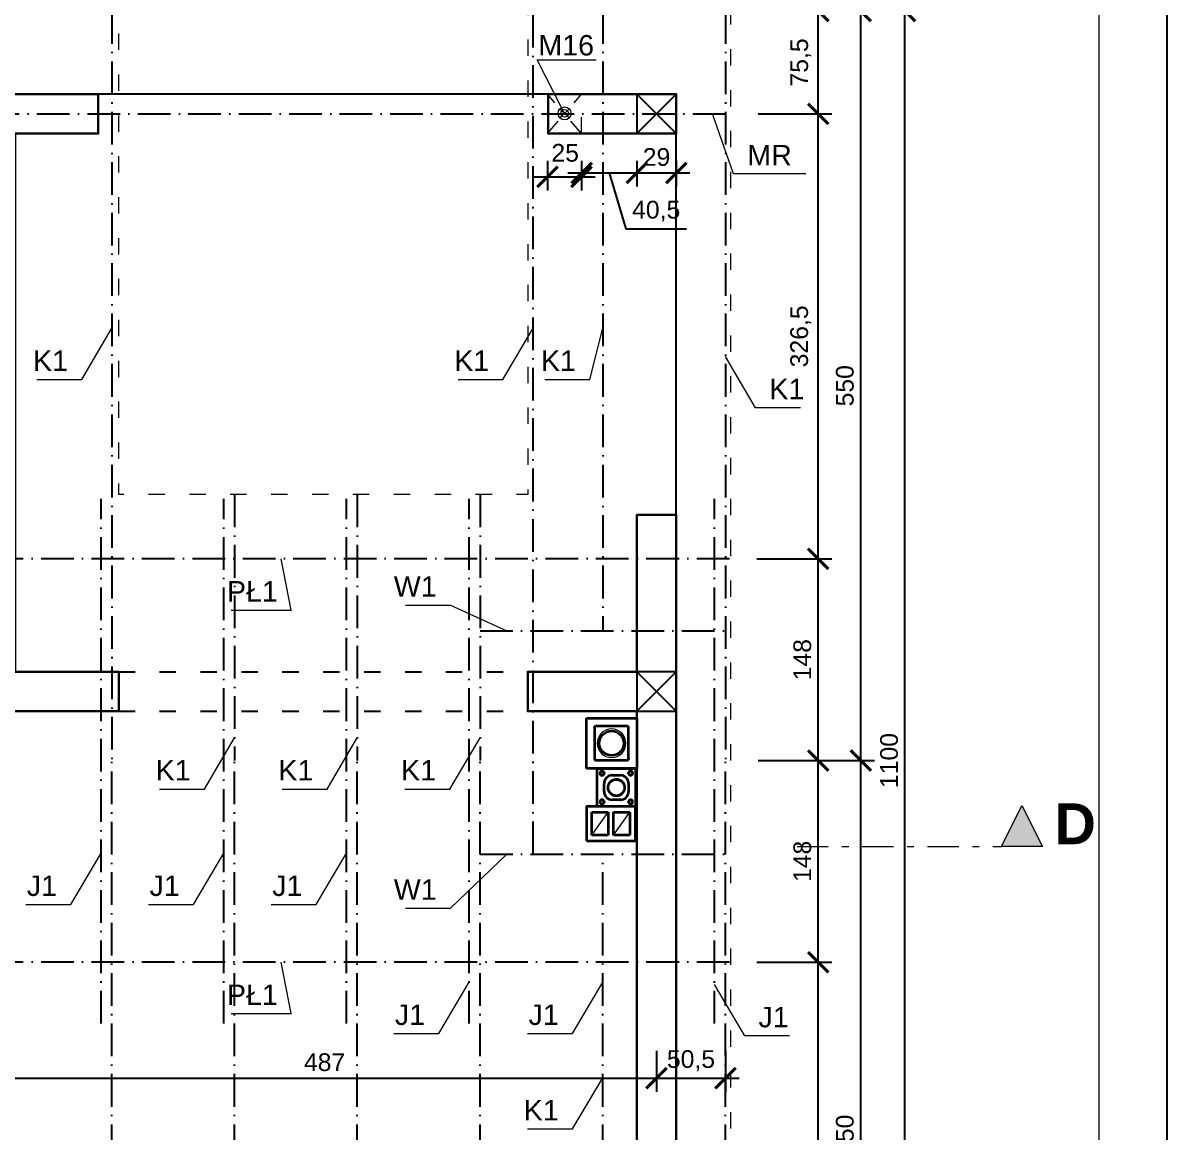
# Model space of a CAD drawing. Header units: millimetres. Extents: x 4647 to 73915, y -13612 to -8141.
# Drawn here: x 49352 to 50191, y -11163 to -10349 of the extents above; entities that cross this region are included whole.
import ezdxf

# ---------------------------------------------------------------- set-up
doc = ezdxf.new("R2010")
doc.units = ezdxf.units.MM
for name, pattern in [('ACAD_ISO03W100', [30, 12, -18]), ('ACAD_ISO10W100', [18.5, 12, -3, 0.5, -3]), ('LINIA_CI_G_A', [0]), ('Przerywana podwójnie', [47.9, 22.9, -10, 5, -10])]:
    doc.linetypes.add(name, pattern=pattern)
for name, color, linetype, lineweight in [('2D - Ogólne_Nr_Pióra__21', 7, 'Continuous', 35), ('a_beton_c', 3, 'ACAD_ISO03W100', 25), ('a_drewno_c', 31, 'Continuous', 9), ('a_murowane_b', 20, 'Continuous', 30), ('a_opisy', 252, 'Continuous', 9), ('a_wymiary', 250, 'Continuous', 9), ('Konstrukcja - Ogólne_Nr_Pióra__21', 7, 'Continuous', 35), ('Opisy - Tekst_Nr_Pióra__1', 7, 'Continuous', 13), ('Przerywana', 6, 'ACAD_ISO03W100', 15), ('Znaczniki - Przekroje_Nr_Pióra__1', 7, 'Continuous', 5)]:
    doc.layers.add(name, color=color, linetype=linetype, lineweight=lineweight)
doc.layers.add('Konstrukcja - Ogólne', color=7, linetype='Continuous')
for name, color, linetype, lineweight, true_color in [('Konstrukcja - Ogólne_Nr_Pióra__3', 7, 'Continuous', 5, 0xff6600), ('Konstrukcja - Ogólne_Nr_Pióra__5', 7, 'Continuous', 5, 0x40a5ff), ('Znaczniki - Przekroje_Nr_Pióra__5', 7, 'Continuous', 5, 0x40a5ff)]:
    doc.layers.add(name, color=color, linetype=linetype, lineweight=lineweight, true_color=true_color)
doc.styles.add('GENERATED_STYLE_1', font='arialbd.ttf')
doc.styles.get("Standard").update_dxf_attribs({"font": 'arial.ttf'})
doc.dimstyles.new('1-100', dxfattribs={"dimtxt": 13, "dimasz": 15, "dimexe": 10, "dimexo": 20, "dimgap": 5, "dimtad": 1, "dimdec": 1, "dimrnd": 0.5, "dimtxsty": 'Standard', "dimblk": 'ARCHTICK', "dimcen": 0.09, "dimdle": 10, "dimadec": 0, "dimazin": 0, "dimtfac": 1, "dimtdec": 1, "dimtofl": 0, "dimtmove": 0, "dimatfit": 3, "dimfxl": 10, "dimfxlon": 1, "dimtolj": 1, "dimtzin": 0, "dimarcsym": 0})

# ---------------------------------------------------------------- blocks, each defined once
blk = doc.blocks.new('SCHIEDEL_Avant_01')
at = {"layer": 'Konstrukcja - Ogólne_Nr_Pióra__21', "linetype": 'Continuous'}
for p, q in [((0, 28), (28, 28)), ((0, 0), (0, 28)), ((28, 28), (28, 0)), ((5, 11), (5, 17)), ((11, 23), (17, 23)), ((23, 17), (23, 11)), ((28, 0), (0, 0)), ((17, 5), (11, 5))]:
    blk.add_line(p, q, dxfattribs=at)
blk.add_circle((14, 14), 6, dxfattribs=at)
for centre, radius, start, end in [((3.4726, 24.5), 1.5, 0, 270), ((24.4863, 24.5137), 1.5, 270, 180), ((3.4726, 24.5), 1.5, 270, 0), ((11, 17), 6, 90, 180), ((17, 17), 6, 0, 90), ((24.4863, 24.5137), 1.5, 180, 270), ((11, 11), 6, 180, 270), ((17, 11), 6, 270, 0), ((3.4863, 3.4863), 1.5, 90, 0), ((3.4863, 3.4863), 1.5, 0, 90), ((24.5, 3.5), 1.5, 90, 180), ((24.5, 3.5), 1.5, 180, 90)]:
    blk.add_arc(centre, radius, start, end, dxfattribs=at)
for p in [(3.4726, 23), (4.9726, 24.5), (11, 23), (22.9863, 24.5137), (23, 17), (24.4863, 23.0137), (5, 11), (3.4863, 4.9863), (4.9863, 3.4863), (17, 5), (23, 3.5), (24.5, 5)]:
    blk.add_point(p, dxfattribs=at)
at = {"layer": 'Konstrukcja - Ogólne_Nr_Pióra__3', "linetype": 'Continuous'}
for radius, start, end in [(6.5, 0, 180), (6, 0, 180), (6.5, 180, 0), (6, 180, 0)]:
    blk.add_arc((14, 14), radius, start, end, dxfattribs=at)
blk = doc.blocks.new('SCHIEDEL_Rondo_01_2')
at = {"layer": 'Konstrukcja - Ogólne_Nr_Pióra__21', "linetype": 'Continuous'}
for p, q in [((0, 37), (37, 37)), ((0, 0), (0, 37)), ((37, 37), (37, 0)), ((6, 30), (6, 7)), ((30, 31), (7, 31)), ((31, 7), (31, 30)), ((37, 0), (0, 0)), ((7, 6), (30, 6))]:
    blk.add_line(p, q, dxfattribs=at)
blk.add_circle((18.5, 18.5), 9, dxfattribs=at)
for centre, start, end in [((7, 30), 90, 180), ((30, 30), 0, 90), ((7, 7), 180, 270), ((30, 7), 270, 0)]:
    blk.add_arc(centre, 1, start, end, dxfattribs=at)
for p in [(6, 30), (30, 31), (7, 6), (31, 7)]:
    blk.add_point(p, dxfattribs=at)
at = {"layer": 'Konstrukcja - Ogólne_Nr_Pióra__3', "linetype": 'Continuous'}
for radius, start, end in [(10.5, 0, 180), (9, 0, 180), (10.5, 180, 0), (9, 180, 0)]:
    blk.add_arc((18.5, 18.5), radius, start, end, dxfattribs=at)
blk = doc.blocks.new('_ArchTick')
at = {"color": 0, "linetype": 'ByBlock', "const_width": 0.15}
blk.add_lwpolyline([(-0.5, -0.5), (0.5, 0.5)], dxfattribs=at)
blk = doc.blocks.new('*D313')
at = {"layer": 'a_wymiary', "color": 0, "lineweight": -2, "transparency": 16777216}
for p, q in [((49935.14, -11374.71), (49935.14, -11028.23)), ((49890.03, -11038.23), (49945.14, -11038.23)), ((49887.03, -11364.71), (49945.14, -11364.71))]:
    blk.add_line(p, q, dxfattribs=at)
at = {"layer": 'DEFPOINTS', "color": 0, "transparency": 16777216}
for p in [(49870.03, -11038.23), (49935.14, -11038.23), (49867.03, -11364.71)]:
    blk.add_point(p, dxfattribs=at)
at = {"layer": 'a_wymiary', "color": 0, "lineweight": -2, "transparency": 16777216, "xscale": 15, "yscale": 15, "zscale": 15}
for p, rotation in [((49935.14, -11038.23), 90), ((49935.14, -11364.71), 270)]:
    blk.add_blockref('_ArchTick', p, dxfattribs=dict(at, rotation=rotation))
at = {"layer": 'a_wymiary', "color": 0, "transparency": 16777216, "insert": (49922.33, -11201.47), "char_height": 13, "attachment_point": 5, "rotation": 90}
blk.add_mtext('\\A1;326,5', dxfattribs=at)
blk = doc.blocks.new('*D314')
at = {"layer": 'a_wymiary', "color": 0, "lineweight": -2, "transparency": 16777216}
for p, q in [((49935.14, -10752.21), (49935.14, -10405.73)), ((49891.03, -10415.73), (49945.14, -10415.73)), ((49890.03, -10742.21), (49945.14, -10742.21))]:
    blk.add_line(p, q, dxfattribs=at)
at = {"layer": 'DEFPOINTS', "color": 0, "transparency": 16777216}
for p in [(49871.03, -10415.73), (49935.14, -10415.73), (49870.03, -10742.21)]:
    blk.add_point(p, dxfattribs=at)
at = {"layer": 'a_wymiary', "color": 0, "lineweight": -2, "transparency": 16777216, "xscale": 15, "yscale": 15, "zscale": 15}
for p, rotation in [((49935.14, -10415.73), 90), ((49935.14, -10742.21), 270)]:
    blk.add_blockref('_ArchTick', p, dxfattribs=dict(at, rotation=rotation))
at = {"layer": 'a_wymiary', "color": 0, "transparency": 16777216, "insert": (49922.33, -10578.97), "char_height": 13, "attachment_point": 5, "rotation": 90}
blk.add_mtext('\\A1;326,5', dxfattribs=at)
blk = doc.blocks.new('*D315')
at = {"layer": 'a_wymiary', "color": 0, "lineweight": -2, "transparency": 16777216}
for p, q in [((49935.14, -10425.73), (49935.14, -10330.23)), ((49891.03, -10340.23), (49945.14, -10340.23)), ((49891.03, -10415.73), (49945.14, -10415.73))]:
    blk.add_line(p, q, dxfattribs=at)
at = {"layer": 'DEFPOINTS', "color": 0, "transparency": 16777216}
for p in [(49871.03, -10340.23), (49935.14, -10340.23), (49871.03, -10415.73)]:
    blk.add_point(p, dxfattribs=at)
at = {"layer": 'a_wymiary', "color": 0, "lineweight": -2, "transparency": 16777216, "xscale": 15, "yscale": 15, "zscale": 15}
for p, rotation in [((49935.14, -10340.23), 90), ((49935.14, -10415.73), 270)]:
    blk.add_blockref('_ArchTick', p, dxfattribs=dict(at, rotation=rotation))
at = {"layer": 'a_wymiary', "color": 0, "transparency": 16777216, "insert": (49922.35, -10377.98), "char_height": 13, "attachment_point": 5, "rotation": 90}
blk.add_mtext('\\A1;75,5', dxfattribs=at)
blk = doc.blocks.new('*D316')
at = {"layer": 'a_wymiary', "color": 0, "lineweight": -2, "transparency": 16777216}
for p, q in [((49935.14, -11048.23), (49935.14, -10880.22)), ((49891.03, -10890.22), (49945.14, -10890.22)), ((49890.03, -11038.23), (49945.14, -11038.23))]:
    blk.add_line(p, q, dxfattribs=at)
at = {"layer": 'DEFPOINTS', "color": 0, "transparency": 16777216}
for p in [(49871.03, -10890.22), (49935.14, -10890.22), (49870.03, -11038.23)]:
    blk.add_point(p, dxfattribs=at)
at = {"layer": 'a_wymiary', "color": 0, "lineweight": -2, "transparency": 16777216, "xscale": 15, "yscale": 15, "zscale": 15}
for p, rotation in [((49935.14, -10890.22), 90), ((49935.14, -11038.23), 270)]:
    blk.add_blockref('_ArchTick', p, dxfattribs=dict(at, rotation=rotation))
at = {"layer": 'a_wymiary', "color": 0, "transparency": 16777216, "insert": (49923.5, -10964.22), "char_height": 13, "attachment_point": 5, "rotation": 90}
blk.add_mtext('\\A1;148', dxfattribs=at)
blk = doc.blocks.new('*D317')
at = {"layer": 'a_wymiary', "color": 0, "lineweight": -2, "transparency": 16777216}
for p, q in [((49935.14, -10900.22), (49935.14, -10732.21)), ((49890.03, -10742.21), (49945.14, -10742.21)), ((49891.03, -10890.22), (49945.14, -10890.22))]:
    blk.add_line(p, q, dxfattribs=at)
at = {"layer": 'DEFPOINTS', "color": 0, "transparency": 16777216}
for p in [(49870.03, -10742.21), (49935.14, -10742.21), (49871.03, -10890.22)]:
    blk.add_point(p, dxfattribs=at)
at = {"layer": 'a_wymiary', "color": 0, "lineweight": -2, "transparency": 16777216, "xscale": 15, "yscale": 15, "zscale": 15}
for p, rotation in [((49935.14, -10742.21), 90), ((49935.14, -10890.22), 270)]:
    blk.add_blockref('_ArchTick', p, dxfattribs=dict(at, rotation=rotation))
at = {"layer": 'a_wymiary', "color": 0, "transparency": 16777216, "insert": (49923.5, -10816.22), "char_height": 13, "attachment_point": 5, "rotation": 90}
blk.add_mtext('\\A1;148', dxfattribs=at)
blk = doc.blocks.new('*D318')
at = {"layer": 'a_wymiary', "color": 0, "lineweight": -2, "transparency": 16777216}
for p, q in [((49966.32, -11450.21), (49966.32, -10880.22)), ((49891.03, -10890.22), (49976.32, -10890.22)), ((49891.03, -11440.21), (49976.32, -11440.21))]:
    blk.add_line(p, q, dxfattribs=at)
at = {"layer": 'DEFPOINTS', "color": 0, "transparency": 16777216}
for p in [(49871.03, -10890.22), (49966.32, -10890.22), (49871.03, -11440.21)]:
    blk.add_point(p, dxfattribs=at)
at = {"layer": 'a_wymiary', "color": 0, "lineweight": -2, "transparency": 16777216, "xscale": 15, "yscale": 15, "zscale": 15}
for p, rotation in [((49966.32, -10890.22), 90), ((49966.32, -11440.21), 270)]:
    blk.add_blockref('_ArchTick', p, dxfattribs=dict(at, rotation=rotation))
at = {"layer": 'a_wymiary', "color": 0, "transparency": 16777216, "insert": (49954.68, -11165.21), "char_height": 13, "attachment_point": 5, "rotation": 90}
blk.add_mtext('\\A1;550', dxfattribs=at)
blk = doc.blocks.new('*D319')
at = {"layer": 'a_wymiary', "color": 0, "lineweight": -2, "transparency": 16777216}
for p, q in [((49966.32, -10900.22), (49966.32, -10330.23)), ((49891.03, -10340.23), (49976.32, -10340.23)), ((49891.03, -10890.22), (49976.32, -10890.22))]:
    blk.add_line(p, q, dxfattribs=at)
at = {"layer": 'DEFPOINTS', "color": 0, "transparency": 16777216}
for p in [(49871.03, -10340.23), (49966.32, -10340.23), (49871.03, -10890.22)]:
    blk.add_point(p, dxfattribs=at)
at = {"layer": 'a_wymiary', "color": 0, "lineweight": -2, "transparency": 16777216, "xscale": 15, "yscale": 15, "zscale": 15}
for p, rotation in [((49966.32, -10340.23), 90), ((49966.32, -10890.22), 270)]:
    blk.add_blockref('_ArchTick', p, dxfattribs=dict(at, rotation=rotation))
at = {"layer": 'a_wymiary', "color": 0, "transparency": 16777216, "insert": (49954.68, -10615.22), "char_height": 13, "attachment_point": 5, "rotation": 90}
blk.add_mtext('\\A1;550', dxfattribs=at)
blk = doc.blocks.new('*D320')
at = {"layer": 'a_wymiary', "color": 0, "lineweight": -2, "transparency": 16777216}
for p, q in [((49998.76, -11450.21), (49998.76, -10330.23)), ((49891.03, -10340.23), (50008.76, -10340.23)), ((49891.03, -11440.21), (50008.76, -11440.21))]:
    blk.add_line(p, q, dxfattribs=at)
at = {"layer": 'DEFPOINTS', "color": 0, "transparency": 16777216}
for p in [(49871.03, -10340.23), (49998.76, -10340.23), (49871.03, -11440.21)]:
    blk.add_point(p, dxfattribs=at)
at = {"layer": 'a_wymiary', "color": 0, "lineweight": -2, "transparency": 16777216, "xscale": 15, "yscale": 15, "zscale": 15}
for p, rotation in [((49998.76, -10340.23), 90), ((49998.76, -11440.21), 270)]:
    blk.add_blockref('_ArchTick', p, dxfattribs=dict(at, rotation=rotation))
at = {"layer": 'a_wymiary', "color": 0, "transparency": 16777216, "insert": (49987.13, -10890.22), "char_height": 13, "attachment_point": 5, "rotation": 90}
blk.add_mtext('\\A1;1100', dxfattribs=at)
blk = doc.blocks.new('Śruba M16')
at = {"linetype": 'Continuous'}
for p, q in [((26698.98, -5911.39), (26678.99, -5872.03)), ((26678.99, -5872.03), (26722.27, -5872.03)), ((26695.62, -5908.02), (26702.35, -5914.75)), ((26702.39, -5908.02), (26695.66, -5914.75))]:
    blk.add_line(p, q, dxfattribs=at)
at = {"linetype": 'LINIA_CI_G_A'}
for p, q in [((26702.35, -5914.75), (26695.62, -5908.02)), ((26702.39, -5908.02), (26695.66, -5914.75))]:
    blk.add_line(p, q, dxfattribs=at)
at = {"linetype": 'Continuous'}
for centre, radius in [((26699, -5911.37), 4.76), ((26699, -5911.41), 2.8), ((26699, -5911.41), 0.8)]:
    blk.add_circle(centre, radius, dxfattribs=at)
at = {"linetype": 'Continuous', "insert": (26720.61, -5853.89), "char_height": 15, "width": 948.493, "attachment_point": 3}
blk.add_mtext('{\\fArial|b0|i0|c238|p34;M16}', dxfattribs=at)
blk = doc.blocks.new('słupek_opis')
at = {"layer": 'Przerywana'}
for p, q in [((-12.5, -14.87), (12.5, 14.13)), ((-12.5, 14.13), (-12.5, -14.87)), ((12.5, -14.87), (-12.5, 14.13)), ((-12.5, 14.13), (12.5, 14.13)), ((12.5, -14.87), (12.5, 14.13)), ((-12.5, -14.87), (12.5, -14.87))]:
    blk.add_line(p, q, dxfattribs=at)
at = {"layer": 'a_opisy'}
blk.add_blockref('Śruba M16', (-26699, 5911.37), dxfattribs=at)
blk = doc.blocks.new('*D509')
at = {"layer": 'a_wymiary', "color": 0, "lineweight": -2, "transparency": 16777216}
for p, q in [((49736.53, -10450.23), (49736.53, -10471.91)), ((49761.53, -10450.23), (49761.53, -10471.91)), ((49726.53, -10461.91), (49771.53, -10461.91))]:
    blk.add_line(p, q, dxfattribs=at)
at = {"layer": 'DEFPOINTS', "color": 0, "transparency": 16777216}
for p in [(49736.53, -10430.23), (49761.53, -10430.23), (49761.53, -10461.91)]:
    blk.add_point(p, dxfattribs=at)
at = {"layer": 'a_wymiary', "color": 0, "lineweight": -2, "transparency": 16777216, "xscale": 15, "yscale": 15, "zscale": 15, "rotation": 180}
blk.add_blockref('_ArchTick', (49736.53, -10461.91), dxfattribs=at)
at = {"layer": 'a_wymiary', "color": 0, "lineweight": -2, "transparency": 16777216, "xscale": 15, "yscale": 15, "zscale": 15}
blk.add_blockref('_ArchTick', (49761.53, -10461.91), dxfattribs=at)
at = {"layer": 'a_wymiary', "color": 0, "transparency": 16777216, "insert": (49749.5, -10444.35), "char_height": 13, "attachment_point": 5}
blk.add_mtext('\\A1;25', dxfattribs=at)
blk = doc.blocks.new('*D510')
at = {"layer": 'a_wymiary', "color": 0, "lineweight": -2, "transparency": 16777216}
for p, q in [((49761.53, -10450.23), (49761.53, -10469.07)), ((49802.03, -10450.23), (49802.03, -10469.07)), ((49751.53, -10459.07), (49812.03, -10459.07)), ((49781.78, -10459.07), (49794.06, -10500.01)), ((49794.06, -10500.01), (49838.45, -10500.01))]:
    blk.add_line(p, q, dxfattribs=at)
at = {"layer": 'DEFPOINTS', "color": 0, "transparency": 16777216}
for p in [(49761.53, -10430.23), (49802.03, -10430.23), (49802.03, -10459.07)]:
    blk.add_point(p, dxfattribs=at)
at = {"layer": 'a_wymiary', "color": 0, "lineweight": -2, "transparency": 16777216, "xscale": 15, "yscale": 15, "zscale": 15, "rotation": 180}
blk.add_blockref('_ArchTick', (49761.53, -10459.07), dxfattribs=at)
at = {"layer": 'a_wymiary', "color": 0, "lineweight": -2, "transparency": 16777216, "xscale": 15, "yscale": 15, "zscale": 15}
blk.add_blockref('_ArchTick', (49802.03, -10459.07), dxfattribs=at)
at = {"layer": 'a_wymiary', "color": 0, "transparency": 16777216, "insert": (49816.25, -10487.2), "char_height": 13, "attachment_point": 5}
blk.add_mtext('\\A1;40,5', dxfattribs=at)
blk = doc.blocks.new('*D511')
at = {"layer": 'a_wymiary', "color": 0, "lineweight": -2, "transparency": 16777216}
for p, q in [((49802.03, -10450.23), (49802.03, -10469.07)), ((49831.03, -10450.23), (49831.03, -10469.07)), ((49792.03, -10459.07), (49841.03, -10459.07))]:
    blk.add_line(p, q, dxfattribs=at)
at = {"layer": 'DEFPOINTS', "color": 0, "transparency": 16777216}
for p in [(49802.03, -10430.23), (49831.03, -10430.23), (49831.03, -10459.07)]:
    blk.add_point(p, dxfattribs=at)
at = {"layer": 'a_wymiary', "color": 0, "lineweight": -2, "transparency": 16777216, "xscale": 15, "yscale": 15, "zscale": 15, "rotation": 180}
blk.add_blockref('_ArchTick', (49802.03, -10459.07), dxfattribs=at)
at = {"layer": 'a_wymiary', "color": 0, "lineweight": -2, "transparency": 16777216, "xscale": 15, "yscale": 15, "zscale": 15}
blk.add_blockref('_ArchTick', (49831.03, -10459.07), dxfattribs=at)
at = {"layer": 'a_wymiary', "color": 0, "transparency": 16777216, "insert": (49816.53, -10447.43), "char_height": 13, "attachment_point": 5}
blk.add_mtext('\\A1;29', dxfattribs=at)
blk = doc.blocks.new('*D819')
at = {"layer": 'a_wymiary', "color": 0, "lineweight": -2, "transparency": 16777216}
for p, q in [((49329.53, -11103.3), (49329.53, -11133.3)), ((49816.53, -11103.3), (49816.53, -11133.3)), ((49319.53, -11123.3), (49826.53, -11123.3))]:
    blk.add_line(p, q, dxfattribs=at)
at = {"layer": 'DEFPOINTS', "color": 0, "transparency": 16777216}
for p in [(49816.53, -10854.04), (49329.53, -10959.04), (49816.53, -11123.3)]:
    blk.add_point(p, dxfattribs=at)
at = {"layer": 'a_wymiary', "color": 0, "lineweight": -2, "transparency": 16777216, "xscale": 15, "yscale": 15, "zscale": 15, "rotation": 180}
blk.add_blockref('_ArchTick', (49329.53, -11123.3), dxfattribs=at)
at = {"layer": 'a_wymiary', "color": 0, "lineweight": -2, "transparency": 16777216, "xscale": 15, "yscale": 15, "zscale": 15}
blk.add_blockref('_ArchTick', (49816.53, -11123.3), dxfattribs=at)
at = {"layer": 'a_wymiary', "color": 0, "transparency": 16777216, "insert": (49573.03, -11111.66), "char_height": 13, "attachment_point": 5}
blk.add_mtext('\\A1;487', dxfattribs=at)
blk = doc.blocks.new('*D820')
at = {"layer": 'a_wymiary', "color": 0, "lineweight": -2, "transparency": 16777216}
for p, q in [((49816.53, -11103.3), (49816.53, -11133.3)), ((49867.03, -11103.3), (49867.03, -11133.3)), ((49806.53, -11123.3), (49877.03, -11123.3))]:
    blk.add_line(p, q, dxfattribs=at)
at = {"layer": 'DEFPOINTS', "color": 0, "transparency": 16777216}
for p in [(49816.53, -10854.04), (49867.03, -10959.04), (49867.03, -11123.3)]:
    blk.add_point(p, dxfattribs=at)
at = {"layer": 'a_wymiary', "color": 0, "lineweight": -2, "transparency": 16777216, "xscale": 15, "yscale": 15, "zscale": 15, "rotation": 180}
blk.add_blockref('_ArchTick', (49816.53, -11123.3), dxfattribs=at)
at = {"layer": 'a_wymiary', "color": 0, "lineweight": -2, "transparency": 16777216, "xscale": 15, "yscale": 15, "zscale": 15}
blk.add_blockref('_ArchTick', (49867.03, -11123.3), dxfattribs=at)
at = {"layer": 'a_wymiary', "color": 0, "transparency": 16777216, "insert": (49841.78, -11110.49), "char_height": 13, "attachment_point": 5}
blk.add_mtext('\\A1;50,5', dxfattribs=at)

msp = doc.modelspace()

# ---------------------------------------------------------------- hatches: boundary and pattern name
at = {"layer": 'Znaczniki - Przekroje_Nr_Pióra__1', "linetype": 'Continuous'}
msp.add_hatch(color=256, dxfattribs=at).paths.add_polyline_path([(50099.55, -10953.32), (50069.55, -10953.32), (50084.55, -10923.32)], flags=0)

# ---------------------------------------------------------------- linework, layer by layer
msp.add_lwpolyline([(48091.03, -12577.97), (50191.03, -12577.97), (50191.03, -9607.97), (48091.03, -9607.97)], close=True)
at = {"color": 1, "linetype": 'ACAD_ISO10W100', "ltscale": 2}
for points in [[(49417.03, -10340.23), (49417.03, -10890.22)], [(49726.03, -10959.04), (49726.03, -10340.23)], [(49777.03, -10340.23), (49777.03, -10795.04)], [(49867.03, -10340.23), (49867.03, -10890.22)], [(48511.03, -10415.73), (49871.03, -10415.73)], [(49409.03, -11083.23), (49409.03, -10698.23)], [(49499.03, -11083.23), (49499.03, -10698.23)], [(49507.03, -10695.04), (49507.03, -10890.22)], [(49589.03, -11083.23), (49589.03, -10698.23)], [(49597.03, -10695.04), (49597.03, -10890.22)], [(49679.03, -11083.23), (49679.03, -10698.23)], [(49687.03, -10695.04), (49687.03, -10890.22)], [(49859.03, -11083.23), (49859.03, -10698.23)], [(49870.03, -10742.21), (48512.03, -10742.21)], [(49687.03, -10795.04), (49867.03, -10795.04)], [(49417.03, -11440.21), (49417.03, -10890.22)], [(49507.03, -11440.21), (49507.03, -10890.22)], [(49597.03, -11440.21), (49597.03, -10890.22)], [(49687.03, -11440.21), (49687.03, -10890.22)], [(49867.03, -11440.21), (49867.03, -10890.22)], [(49687.03, -10959.04), (49867.03, -10959.04)], [(49777.03, -11440.21), (49777.03, -10959.04)], [(49870.03, -11038.23), (48512.03, -11038.23)]]:
    msp.add_lwpolyline(points, dxfattribs=at)
at = {"layer": '2D - Ogólne_Nr_Pióra__21', "linetype": 'Continuous'}
for p, q in [((49769.03, -10928.04), (49781.03, -10928.04)), ((49769.03, -10945.04), (49769.03, -10928.04)), ((49781.03, -10928.04), (49781.03, -10945.04)), ((49785.03, -10928.04), (49797.03, -10928.04)), ((49785.03, -10945.04), (49785.03, -10928.04)), ((49797.03, -10928.04), (49797.03, -10945.04)), ((49781.03, -10945.04), (49769.03, -10945.04)), ((49797.03, -10945.04), (49785.03, -10945.04))]:
    msp.add_line(p, q, dxfattribs=at)
at = {"layer": '2D - Ogólne_Nr_Pióra__21', "linetype": 'Continuous', "flags": 128}
msp.add_lwpolyline([(49765.03, -10949.04), (49801.03, -10949.04), (49801.03, -10924.04), (49765.03, -10924.04)], close=True, dxfattribs=at)
at = {"layer": 'a_beton_c', "linetype": 'Continuous'}
for points in [[(49737.03, -10401.23), (49407.03, -10401.23)], [(49831.03, -10710.04), (49831.03, -10430.23)]]:
    msp.add_lwpolyline(points, dxfattribs=at)
at = {"layer": 'a_beton_c', "linetype": 'ByBlock'}
for points in [[(49802.03, -10401.23), (49802.03, -10430.23), (49831.03, -10430.23), (49831.03, -10401.23)], [(49802.03, -10825.04), (49802.03, -10854.04), (49831.03, -10854.04), (49831.03, -10825.04)]]:
    msp.add_lwpolyline(points, close=True, dxfattribs=at)
for points in [[(49802.03, -10430.23), (49831.03, -10401.23)], [(49802.03, -10401.23), (49831.03, -10430.23)], [(49802.03, -10854.04), (49831.03, -10825.04)], [(49802.03, -10825.04), (49831.03, -10854.04)]]:
    msp.add_lwpolyline(points, dxfattribs=at)
at = {"layer": 'a_beton_c'}
for points in [[(49422.03, -10825.04), (49722.03, -10825.04)], [(49422.03, -10854.04), (49722.03, -10854.04)]]:
    msp.add_lwpolyline(points, dxfattribs=at)
at = {"layer": 'a_drewno_c', "linetype": 'ACAD_ISO03W100', "flags": 128}
for points in [[(49871.03, -10890.22), (49871.03, -10340.23), (49722.03, -10340.23), (49722.03, -10695.04), (49422.03, -10695.04), (49422.03, -10340.23), (48511.03, -10340.23), (48511.03, -10890.22)], [(48511.03, -10890.22), (48511.03, -10890.22), (48511.03, -11440.21), (49871.03, -11440.21), (49871.03, -10890.22), (49871.03, -10890.22)]]:
    msp.add_lwpolyline(points, dxfattribs=at)
at = {"layer": 'a_murowane_b'}
for points in [[(48580.03, -10698.23), (48551.03, -10698.23), (48551.03, -10401.23), (49407.03, -10401.23), (49407.03, -10430.23), (49361.03, -10430.23), (49346.03, -10430.23), (49346.03, -10825.04), (49422.03, -10825.04), (49422.03, -10854.04), (49342.03, -10854.04), (49342.03, -10859.04), (49317.03, -10859.04), (49317.03, -10430.23), (49064.03, -10430.23), (49065.03, -10748.23), (49040.03, -10748.23), (49040.03, -10430.23), (48580.03, -10430.23)], [(49737.03, -10401.23), (49831.03, -10401.23), (49831.03, -10430.23), (49737.03, -10430.23)]]:
    msp.add_lwpolyline(points, close=True, dxfattribs=at)
msp.add_lwpolyline([(48551.03, -11379.23), (49831.03, -11379.23), (49831.03, -10710.04), (49802.03, -10710.04), (49802.03, -10825.04), (49722.03, -10825.04), (49722.03, -10854.04), (49802.03, -10854.04), (49802.03, -11350.23), (49342.03, -11350.23)], dxfattribs=at)
at = {"layer": 'a_opisy'}
for p, q in [((49873.02, -10459.75), (49857.56, -10415.73)), ((49925.91, -10459.75), (49873.02, -10459.75)), ((49394.89, -10610.57), (49417.03, -10572.97)), ((49703.89, -10610.57), (49726.03, -10572.97)), ((49767.48, -10610.57), (49777.03, -10572.97)), ((49889.16, -10631.37), (49867.03, -10593.77)), ((49361.93, -10610.57), (49394.89, -10610.57)), ((49670.93, -10610.57), (49703.89, -10610.57)), ((49734.51, -10610.57), (49767.48, -10610.57)), ((49922.12, -10631.37), (49889.16, -10631.37)), ((49548.54, -10779.81), (49541.27, -10742.21)), ((49632.39, -10776.2), (49665.36, -10776.2)), ((49665.36, -10776.2), (49706.61, -10795.04)), ((49504.55, -10779.81), (49548.84, -10779.81)), ((49484.89, -10911.11), (49507.03, -10873.51)), ((49574.89, -10911.11), (49597.03, -10873.51)), ((49664.89, -10911.11), (49687.03, -10873.51)), ((49451.93, -10911.11), (49484.89, -10911.11)), ((49541.93, -10911.11), (49574.89, -10911.11)), ((49631.93, -10911.11), (49664.89, -10911.11)), ((49386.89, -10995.83), (49409.03, -10958.23)), ((49476.89, -10995.83), (49499.03, -10958.23)), ((49566.89, -10995.83), (49589.03, -10958.23)), ((49665.36, -10998.62), (49706.61, -10959.04)), ((49353.93, -10995.83), (49386.89, -10995.83)), ((49443.93, -10995.83), (49476.89, -10995.83)), ((49533.93, -10995.83), (49566.89, -10995.83)), ((49632.39, -10998.62), (49665.36, -10998.62)), ((49548.54, -11075.83), (49541.27, -11038.23)), ((49656.89, -11090.5), (49679.03, -11052.9)), ((49754.89, -11090.5), (49777.03, -11052.9)), ((49881.16, -11092.24), (49859.03, -11054.64)), ((49504.55, -11075.83), (49548.84, -11075.83)), ((49623.93, -11090.5), (49656.89, -11090.5)), ((49721.93, -11090.5), (49754.89, -11090.5)), ((49914.12, -11092.24), (49881.16, -11092.24)), ((49754.89, -11160.56), (49777.03, -11122.96)), ((49721.93, -11160.56), (49754.89, -11160.56))]:
    msp.add_line(p, q, dxfattribs=at)
at = {"layer": 'Konstrukcja - Ogólne_Nr_Pióra__5', "linetype": 'Continuous'}
for p, q in [((49801.03, -10924.04), (49765.03, -10924.04)), ((49801.03, -10949.04), (49801.03, -10924.04)), ((49769.03, -10945.04), (49781.03, -10928.04)), ((49785.03, -10945.04), (49797.03, -10928.04)), ((49765.03, -10949.04), (49801.03, -10949.04))]:
    msp.add_line(p, q, dxfattribs=at)
at = {"layer": 'Opisy - Tekst_Nr_Pióra__1', "linetype": 'Continuous', "ltscale": 10, "flags": 128}
msp.add_lwpolyline([(50141.03, -12377.97), (48241.03, -12377.97), (48241.03, -9657.97), (50141.03, -9657.97)], close=True, dxfattribs=at)
at = {"layer": 'Znaczniki - Przekroje_Nr_Pióra__1', "linetype": 'Continuous'}
for p, q in [((50069.55, -10953.32), (50084.55, -10923.32)), ((50084.55, -10923.32), (50099.55, -10953.32)), ((50099.55, -10953.32), (50069.55, -10953.32))]:
    msp.add_line(p, q, dxfattribs=at)
at = {"layer": 'Znaczniki - Przekroje_Nr_Pióra__5', "linetype": 'Przerywana podwójnie'}
msp.add_lwpolyline([(49919.55, -10953.32), (50069.55, -10953.32)], dxfattribs=at)

# ---------------------------------------------------------------- block references
at = {"layer": 'a_wymiary'}
msp.add_blockref('słupek_opis', (49749.03, -10415.35), dxfattribs=at)
at = {"layer": 'Konstrukcja - Ogólne', "linetype": 'Continuous', "rotation": 90}
msp.add_blockref('SCHIEDEL_Rondo_01_2', (49802.03, -10896.04), dxfattribs=at)
at = {"layer": 'Konstrukcja - Ogólne', "linetype": 'Continuous'}
msp.add_blockref('SCHIEDEL_Avant_01', (49773.03, -10924.04), dxfattribs=at)

# ---------------------------------------------------------------- texts
at = {"layer": 'a_opisy', "char_height": 15, "width": 34.3646}
for s, insert, attachment_point in [('MR', (49883.15, -10438.51), 1), ('K1 ', (49384.76, -10589.33), 3), ('K1 ', (49693.76, -10589.33), 3), ('K1 ', (49757.35, -10589.33), 3), ('K1 ', (49899.29, -10610.13), 1), ('PŁ1 ', (49538.71, -10758.57), 3), ('W1 ', (49655.23, -10754.96), 3), ('K1 ', (49474.76, -10889.87), 3), ('K1 ', (49564.76, -10889.87), 3), ('K1 ', (49654.76, -10889.87), 3), ('J1 ', (49376.76, -10974.59), 3), ('J1 ', (49466.76, -10974.59), 3), ('J1 ', (49556.76, -10974.59), 3), ('W1 ', (49655.23, -10977.38), 3), ('PŁ1 ', (49538.71, -11054.59), 3), ('J1 ', (49646.76, -11069.26), 3), ('J1 ', (49744.76, -11069.26), 3), ('J1 ', (49891.29, -11071), 1), ('K1 ', (49744.76, -11139.32), 3)]:
    msp.add_mtext(s, dxfattribs=dict(at, insert=insert, attachment_point=attachment_point))
at = {"layer": 'Znaczniki - Przekroje_Nr_Pióra__1', "linetype": 'Continuous', "insert": (50108.55, -10951.61), "char_height": 30, "attachment_point": 7, "style": 'GENERATED_STYLE_1'}
msp.add_mtext('{D}', dxfattribs=at)

# ---------------------------------------------------------------- dimensions: what is measured, and where the dimension line sits
at = {"layer": 'a_wymiary'}
for base, p1, p2, override, picture, middle in [((49935.14, -10340.23), (49871.03, -10415.73), (49871.03, -10340.23), {"dimtmove": 1, "dimfxl": 1, "dimfxlon": 0}, '*D315', (49922.35, -10377.98)), ((49966.32, -10340.23), (49871.03, -10890.22), (49871.03, -10340.23), {"dimtmove": 1, "dimfxl": 1, "dimfxlon": 0}, '*D319', (49954.68, -10615.22)), ((49998.76, -10340.23), (49871.03, -11440.21), (49871.03, -10340.23), {"dimfxl": 1, "dimfxlon": 0}, '*D320', (49987.13, -10890.22)), ((49935.14, -10415.73), (49870.03, -10742.21), (49871.03, -10415.73), {"dimtmove": 1, "dimfxl": 1, "dimfxlon": 0}, '*D314', (49922.33, -10578.97)), ((49935.14, -10742.21), (49871.03, -10890.22), (49870.03, -10742.21), {"dimtmove": 1, "dimfxl": 1, "dimfxlon": 0}, '*D317', (49923.5, -10816.22)), ((49935.14, -10890.22), (49870.03, -11038.23), (49871.03, -10890.22), {"dimfxl": 1, "dimfxlon": 0}, '*D316', (49923.5, -10964.22)), ((49966.32, -10890.22), (49871.03, -11440.21), (49871.03, -10890.22), {"dimfxl": 1, "dimfxlon": 0}, '*D318', (49954.68, -11165.21)), ((49935.14, -11038.23), (49867.03, -11364.71), (49870.03, -11038.23), {"dimtmove": 1, "dimfxl": 1, "dimfxlon": 0}, '*D313', (49922.33, -11201.47))]:
    dim = msp.add_linear_dim(base=base, p1=p1, p2=p2, angle=90, dimstyle='1-100', override=override, dxfattribs=at)
    dim.commit()
    dim.dimension.update_dxf_attribs({"geometry": picture, "text_midpoint": middle})
dim = msp.add_linear_dim(base=(49761.53, -10461.91), p1=(49736.53, -10430.23), p2=(49761.53, -10430.23), dimstyle='1-100', override={"dimtmove": 2, "dimfxl": 15}, dxfattribs=at)
dim.commit()
dim.dimension.update_dxf_attribs({"geometry": '*D509', "text_midpoint": (49749.5, -10444.35), "dimtype": 160})
for base, p1, p2, override, picture, middle in [((49802.03, -10459.07), (49761.53, -10430.23), (49802.03, -10430.23), {"dimtmove": 1, "dimfxl": 15}, '*D510', (49799.06, -10487.2)), ((49831.03, -10459.07), (49802.03, -10430.23), (49831.03, -10430.23), {"dimtmove": 1, "dimfxl": 15}, '*D511', (49816.53, -10447.43)), ((49816.53, -11123.3), (49329.53, -10959.04), (49816.53, -10854.04), {"dimtmove": 1, "dimfxl": 20}, '*D819', (49573.03, -11111.66)), ((49867.03, -11123.3), (49816.53, -10854.04), (49867.03, -10959.04), {"dimtmove": 1, "dimfxl": 20}, '*D820', (49841.78, -11110.49))]:
    dim = msp.add_linear_dim(base=base, p1=p1, p2=p2, dimstyle='1-100', override=override, dxfattribs=at)
    dim.commit()
    dim.dimension.update_dxf_attribs({"geometry": picture, "text_midpoint": middle})

doc.saveas('drawing.dxf')
